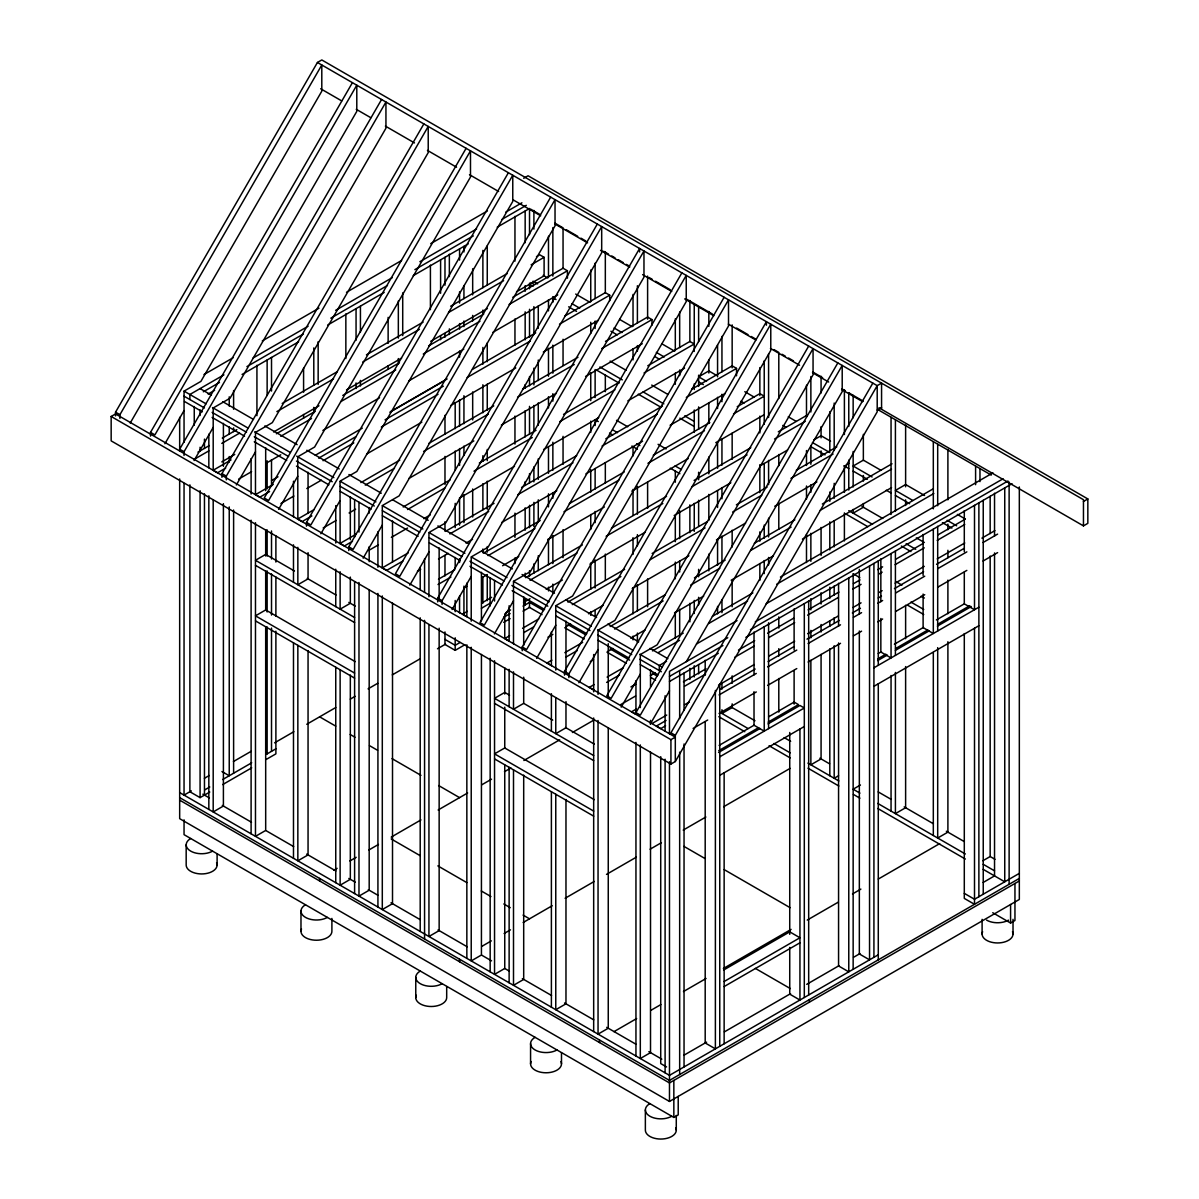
<?xml version="1.0" encoding="UTF-8"?>
<svg xmlns="http://www.w3.org/2000/svg" width="1199" height="1199" viewBox="0 0 1199 1199"><rect width="100%" height="100%" fill="white"/><g stroke="black" fill="none" stroke-linecap="round" stroke-linejoin="round"><path stroke-width="1.5" d="M115.539 415.903L115.539 412.171L317.435 62.468L321.797 59.95L1083.461 499.698L1083.461 525.881L1087.838 523.349L1087.838 498.949L528.07 175.773L523.693 178.291M119.915 418.436L119.915 414.689L321.797 65.001L321.797 91.184L130.196 423.067M150.519 436.106L150.519 432.359L352.416 82.671M164.922 443.72L184.047 410.583M381.567 99.502L179.67 449.19L184.047 451.723L184.047 455.47M184.047 451.723L385.943 102.035L385.943 128.218L230.043 398.233L213.197 407.96L213.197 470.323L217.574 472.766L225.682 468.09M194.073 460.551L213.197 427.414M221.95 477.352L221.95 473.605L423.847 123.917M226.326 479.87L226.326 476.123L428.223 126.435L428.223 152.618L272.323 422.633L255.477 432.359L255.477 494.737M236.338 484.951L255.477 451.813M466.111 148.316L264.23 498.005L268.591 500.538L470.488 150.849L470.488 177.032L314.603 447.047L297.757 456.774L297.847 519.302M278.618 509.365L297.757 476.228M306.494 526.151L306.494 522.419L508.391 172.731M320.897 533.765L340.021 500.627M348.774 550.566L348.774 546.819L550.671 197.131M363.162 558.179L382.301 525.042M597.312 224.063L395.415 573.751L399.792 576.284L601.688 226.596L601.688 252.779L445.788 522.794L428.942 532.521L428.942 596.757M409.818 585.112L428.942 551.975M437.695 601.898L437.695 598.166L639.592 248.478L639.592 251.955M442.071 604.431L442.071 600.684L643.968 250.996L643.968 277.179L488.068 547.194L471.222 556.921L471.222 621.157M452.083 609.512L471.222 576.374M681.856 272.877L479.96 622.566L484.336 625.099L686.233 275.395L686.233 301.593L530.348 571.608L513.502 581.335L513.502 643.803M494.363 633.926L513.502 600.789M522.239 650.712L522.239 646.98L724.136 297.277M536.642 658.326L555.766 625.189M564.519 675.127L564.519 671.38L766.416 321.692L766.416 325.184M568.881 677.645L568.881 673.913L770.777 324.21L770.777 350.408L614.892 620.423L598.046 630.149L598.046 694.371M578.907 682.741L598.046 649.588M808.681 346.091L606.784 695.795L611.16 698.313L813.057 348.624L813.057 374.807L657.157 644.822L640.311 654.549L640.311 707.59M621.187 707.14L640.311 674.003M837.831 362.922L635.95 712.626L640.311 715.144L842.208 365.455L842.208 391.638L686.323 661.653M650.338 723.971L669.477 690.834M872.827 383.125L670.93 732.814L675.307 735.347L675.307 761.53L670.93 764.048L111.162 440.872L111.162 416.473L115.539 413.94L675.307 737.115L670.93 739.648L111.162 416.473M675.307 735.347L877.203 385.658L881.565 383.125L881.565 409.309M675.307 761.53L877.203 411.842L877.203 385.658L317.435 62.468M203.965 374.568L233.131 357.737M262.281 340.906L318.964 308.188M346.511 292.286L401.575 260.483M430.726 243.652L487.423 210.934M184.047 442.296L184.047 391.129L200.892 381.402L356.792 111.387L356.792 85.204L154.896 434.892L150.519 432.359M223.898 374.852L189.877 394.486L189.877 399.537M253.049 358.021L308.113 326.233M335.645 310.331L392.343 277.598M419.875 261.712L476.573 228.979M505.723 212.148L521.91 202.796M203.32 391.788L219.462 382.466M246.919 366.609L303.437 333.981M330.789 318.185L387.487 285.452M414.869 269.64L473.32 235.903M502.081 219.297L526.301 205.314M208.161 394.036L214.621 390.304M242.078 374.463L298.596 341.82M327.657 325.049L384.19 292.406M413.25 275.635L468.165 243.922M497.225 227.151L529.523 208.491L529.523 234.629M197.985 452.098L209.315 445.548M222.28 438.07L236.847 429.647M282.2 403.464L337.279 371.675M366.429 354.844L423.112 322.111M450.644 306.225L507.342 273.492M536.493 256.661L539.73 254.787L544.106 257.305L544.106 275.83L516.574 291.717M194.253 459.292L208.836 450.884M221.785 443.405L239.605 433.109M276.864 411.602L333.547 378.884M362.697 362.038L419.395 329.32M448.546 312.489L503.61 280.686M531.142 264.799L544.106 257.305M221.785 461.915L234.749 454.436M273.612 431.985L318.964 405.802M346.511 389.915L401.575 358.111M430.726 341.28L487.423 308.563M213.197 470.233L231.017 459.951M276.37 433.768L315.247 411.332M342.779 395.43L399.462 362.697M428.628 345.867L483.692 314.078M512.842 297.247L563.05 268.246L567.427 270.779L567.427 278.183M280.746 436.286L311.515 418.526M340.666 401.695L395.745 369.906M423.277 354.005L479.96 321.272M509.125 304.441L567.427 270.779M238.631 479.12L251.595 471.642M266.163 463.219L280.746 454.811M322.861 430.501L379.543 397.768M408.694 380.937L463.773 349.134M492.924 332.303L557.715 294.909M390.634 411.572L447.122 378.959M271.514 480.544L278.003 476.812M315.277 455.275L362.293 428.133M389.855 412.231L444.964 380.413M273.297 484.366L255.477 494.647L259.853 497.165L269.565 491.56M318.649 458.168L355.893 436.661M385.059 419.83L443.36 386.168M472.511 369.337L535.683 332.872M564.834 316.041L605.33 292.661L609.706 295.179L609.706 300.739M323.026 460.701L353.795 442.926M381.327 427.039L438.01 394.306M467.175 377.475L530.333 341.011M559.498 324.18L609.706 295.179M280.911 503.535L293.86 496.041M306.824 488.563L321.392 480.155M366.744 453.971L421.823 422.168M450.974 405.337L515.765 367.943M543.297 352.041L598.361 320.238M313.943 509.695L297.757 519.047L302.118 521.58L311.845 515.96M360.914 482.583L399.792 460.146M428.942 443.3L493.733 405.906M522.884 389.076L577.963 357.272M605.495 341.385L647.61 317.061L651.971 319.593L651.971 325.139M365.29 485.1L394.441 468.269M423.607 451.438L488.383 414.045M517.548 397.199L574.231 364.481M601.763 348.579L651.971 319.593M323.175 527.935L336.14 520.456M349.089 512.977L355.578 509.23M409.024 478.371L473.815 440.962M501.347 425.075L556.411 393.272M585.577 376.441L642.259 343.723M382.301 567.951L382.301 505.588L399.147 495.861L555.032 225.847L555.032 199.663L353.15 549.352L348.774 546.819M356.223 534.11L340.021 543.462L344.398 545.98L352.491 541.304M403.194 506.982L450.165 479.87M479.315 463.039L536.013 430.306M563.545 414.404L618.609 382.616M647.76 365.785L689.875 341.475L694.251 343.993L644.043 372.979M407.57 509.515L444.814 488.008M473.98 471.177L532.281 437.515M559.813 421.613L614.892 389.825M368.692 550.476L378.419 544.856M391.369 537.377L407.57 528.025M423.757 518.672L430.246 514.941M459.397 498.11L514.461 466.306M543.627 449.475L598.691 417.687M627.841 400.856L684.539 368.123M408.215 552.904L382.301 567.861L386.678 570.394L402.864 561.042M445.473 531.397L494.063 503.34M521.595 487.438L576.659 455.65M605.81 438.819L662.507 406.086M691.658 389.255L732.154 365.875L736.531 368.408L736.531 375.812M449.835 533.915L488.712 511.478M517.863 494.647L572.942 462.844M602.093 446.013L657.157 414.225M686.323 397.394L736.531 368.408M417.447 571.144L420.684 569.27M438.504 558.989L448.216 553.368M466.036 543.087L472.511 539.34M501.677 522.509L556.741 490.721M585.891 473.89L642.589 441.157M670.121 425.255L725.185 393.467M438.474 579.192L454.631 569.87M483.692 553.084L540.224 520.456M569.285 503.67L624.199 471.971M653.26 455.185L709.793 422.558M737.235 406.701L759.851 393.647L764.228 396.18L733.533 413.895M438.01 584.513L450.929 577.064M488.068 555.617L534.904 528.579M563.965 511.793L618.879 480.095M647.955 463.309L704.472 430.681M463.848 588.11L467.07 586.251M481.608 577.858L486.449 575.055M502.606 565.733L518.747 556.411M547.823 539.625L604.341 506.997M631.798 491.14L688.316 458.513M715.773 442.671L764.228 414.689M467.34 611.355L462.469 614.158L466.846 616.676L466.846 583.164M481.908 602.932L491.635 597.327M525.642 577.678L582.324 544.96M611.49 528.13L666.554 496.326M694.086 480.424L750.784 447.707M778.316 431.805L807.467 414.974M481.428 608.268L491.14 602.647M530.018 580.211L576.989 553.084M606.139 536.253L662.837 503.535M691.988 486.689L747.052 454.901M774.584 438.999L805.368 421.239M204.4 778.301L209.24 775.513M233.43 761.545L251.161 751.308M191.33 790.89L184.047 795.102L184.047 483.362M274.571 742.84L293.875 731.69M306.749 724.271L335.765 707.515M350.303 699.122L355.144 696.319M368.063 688.87L377.745 683.28M392.283 674.887L419.725 659.03M437.485 648.779L445.563 644.118M505.723 612.749L510.579 609.946M523.543 602.468L530.018 598.721M546.219 589.368L562.406 580.016M589.938 564.13L645.017 532.326M674.168 515.495L730.85 482.762M760.016 465.931L787.548 450.045M204.924 789.781L209.765 786.994M222.669 779.545L251.7 762.789M266.208 754.396L275.89 748.82M460.041 642.499L455.185 645.302L444.979 639.412M503.67 617.305L510.13 613.573M523.064 606.109L529.523 602.378L529.523 607.428L523.064 611.16M813.791 439.943L821.075 435.732L830.547 441.202M189.877 484.831L189.877 791.745L200.083 797.635L204.459 795.102L204.459 493.808M204.924 794.832L209.765 792.044M222.669 784.596L251.7 767.84M266.208 759.447L275.89 753.871L275.89 631.169M444.979 631.933L444.979 644.462L455.185 650.353L464.882 644.747M503.67 622.356L510.13 618.624M877.203 410.058L881.565 407.54M509.605 635.755L504.749 638.557L509.125 641.09M522.569 628.276L538.756 618.924M567.921 602.093L624.604 569.36M652.136 553.458L707.215 521.67M736.366 504.839L767.135 487.064M796.286 470.233L836.782 446.867M523.693 632.667L533.42 627.062M572.283 604.611L620.887 576.554M650.038 559.723L705.102 527.935M732.634 512.033L761.8 495.202M790.95 478.371L833.065 454.061M547.988 637.164L552.859 634.346M565.808 626.867L570.664 624.065M588.484 613.783L603.067 605.36M632.218 588.529L688.9 555.796M716.447 539.91L745.598 523.079M774.749 506.248L816.864 481.923M846.014 465.092L849.252 463.219M551.885 660.154L547.029 662.972L551.39 665.49M564.834 652.676L582.654 642.394M610.186 626.492L665.265 594.704M694.416 577.873L725.185 560.098M754.336 543.267L794.832 519.886M822.364 504L892.011 463.788M565.973 657.082L577.304 650.532M614.562 629.025L663.152 600.969M690.684 585.067L719.85 568.236M750.619 550.476L791.115 527.095M820.266 510.264L891.531 469.109M590.268 661.563L593.505 659.69M608.088 651.282L612.944 648.479M630.764 638.183L645.332 629.775M674.497 612.944L703.648 596.113M731.18 580.211L773.295 555.901M802.446 539.07L891.531 487.633M594.149 684.569L589.294 687.372L593.67 689.905M607.114 677.09L623.315 667.738M652.466 650.907L683.235 633.132M712.386 616.301L752.882 592.92M780.414 577.034L932.672 489.132M606.634 682.411L619.583 674.932M658.461 652.496L679.518 640.341M708.669 623.51L747.547 601.059M776.697 584.228L933.811 493.523M666.554 661.278L659.27 665.49L659.27 670.541M696.514 643.983L737.01 620.602M766.161 603.771L992.922 472.856M630.929 686.907L635.785 684.104M650.353 675.681L655.224 672.879M727.778 637.718L669.477 671.38L669.477 733.743M755.31 621.816L1003.128 478.746M333.936 870.159L337.114 868.331M349.838 860.972L356.193 857.3M368.917 849.956L378.449 844.456M391.204 837.097L420.954 819.921M438.13 809.999L467.625 792.974M481.803 784.79L491.515 779.185M504.449 771.706L510.924 767.974M523.873 760.496L559.663 739.828M572.403 732.484L593.58 720.254M620.932 704.457L635.56 696.019M669.477 676.431L722.922 645.572M750.454 629.67L1007.984 480.994M669.477 681.482L718.306 653.29M745.883 637.358L1012.031 483.707M636.429 708.969L631.573 711.786L635.95 714.304L635.95 680.792M683.4 681.856L706.076 668.757M738.464 650.068L754.666 640.716M767.63 633.237L793.543 618.264M808.111 609.856L838.895 592.081M853.463 583.673L859.953 579.926M877.758 569.645L882.629 566.842M895.578 559.348L923.11 543.462M937.693 535.039L965.225 519.152M684.539 686.248L705.597 674.093M734.747 657.262L754.186 646.036M768.754 637.628L794.667 622.656M807.631 615.177L838.401 597.417M852.984 588.994L861.077 584.318M878.897 574.036L882.134 572.163M895.098 564.684L924.249 547.853M937.213 540.374L964.745 524.473M652.136 723.477L666.719 715.054M684.539 704.772L689.395 701.955M718.546 685.124L754.186 664.561M768.754 656.138L794.667 641.18M807.631 633.701L838.401 615.926M852.984 607.518L861.077 602.842M878.897 592.546L882.134 590.687M895.098 583.194L924.249 566.363M937.213 558.884L964.745 542.997M666.074 720.479L656.348 726.084L660.724 728.617L665.58 725.8M719.52 689.62L755.145 669.042M768.109 661.563L794.023 646.606M806.987 639.127L839.375 620.423M852.339 612.944L860.432 608.268M878.253 597.971L881.49 596.113M894.439 588.619L923.605 571.788M936.554 564.309L964.086 548.408M981.906 538.126L994.87 530.647M719.04 694.94L756.284 673.433M767.63 666.899L796.78 650.068M808.111 643.518L840.514 624.814M853.463 617.335L861.571 612.659M877.758 603.307L882.629 600.504M895.578 593.025L924.729 576.194M937.693 568.701L966.844 551.87M983.045 542.518L997.613 534.11M1083.461 501.467L1087.838 498.949M693.112 728.422L707.695 720.014M719.04 713.465L756.284 691.958M767.63 685.408L796.78 668.577M808.111 662.028L840.514 643.323M853.463 635.845L861.571 631.169M877.758 621.816L882.629 619.014M895.578 611.535L924.729 594.704M937.693 587.225L966.844 570.394M983.045 561.042L997.613 552.619M719.13 745.388L754.231 725.125M768.589 716.837L794.113 702.104L798.474 704.622L768.169 722.128M878.238 653.53L881.475 651.657M894.394 644.208L923.455 627.422M936.374 619.958L963.831 604.116M718.711 750.679L758.592 727.658M877.773 658.851L885.851 654.189M895.533 648.599L927.831 629.955M937.513 624.349L969.811 605.705M718.576 752.447L760.061 728.497M768.034 723.896L799.943 705.462L804.304 707.995L719.76 756.809M877.623 660.619L887.305 655.029M895.383 650.368L929.285 630.794M937.363 626.133L971.265 606.544M873.921 667.813L978.879 607.204M719.76 775.318L804.304 726.504M873.921 686.323L978.879 625.728M481.818 946.371L491.365 940.855M504.09 933.511L510.444 929.839M523.169 922.496L552.184 905.74M565.119 898.276L594.239 881.46M606.499 874.386L636.309 857.18M650.098 849.207L661.398 842.687M683.22 830.083L705.866 817.014M723.671 806.732L790.111 768.379M838.566 775.753L834.189 778.271L834.189 645.736M853.148 789.212L860.432 785M613.978 1031.65L636.639 1018.565M650.967 1010.292L660.859 1004.582M683.46 991.543L706.076 978.489M723.357 968.507L791.115 929.39M807.257 920.068L838.371 902.098M852.474 893.959L860.882 889.103M878.312 879.047L939.701 843.601M723.611 970.036L789.736 931.863L799.943 937.753L724.136 981.516M724.136 986.567L799.943 942.804M982.88 860.747L990.164 856.536L994.99 859.323M684 1055.18L706.616 1042.141M724.376 1031.874L790.576 993.656M806.732 984.334L839.015 965.69M853.553 957.297L860.013 953.565M983.18 882.464L994.196 876.094M878.282 954.794L669.477 1075.353L179.67 792.584M1019.33 873.367L974.502 899.25L964.296 893.36M1019.33 878.417L669.477 1080.404L179.67 797.635M1019.33 880.95L669.477 1082.937L179.67 800.153M179.67 478.971L179.67 818.662L669.477 1101.446L1019.33 899.46L1019.33 486.959M184.047 819.846L184.047 834.654L673.838 1117.438L678.214 1114.92L678.214 1096.396M992.742 912.724L1010.577 923.035L1014.954 920.502L1014.954 883.468M878.957 407.795L1083.461 525.881M530.677 209.166L540.404 214.786M555.002 223.209L563.11 227.885M566.363 229.758L577.708 236.308M580.96 238.181L585.816 240.999M603.667 251.295L608.522 254.113M611.775 255.972L615.012 257.845M618.264 259.718L623.12 262.536M626.373 264.409L629.61 266.283M649.079 277.509L652.316 279.382M655.553 281.255L670.151 289.693M686.368 299.046L698.627 306.12L698.627 341.595M699.347 306.539L712.326 314.033M736.651 328.076L748.011 334.626M751.248 336.499L756.119 339.317M773.954 349.613L778.825 352.416M782.063 354.29L785.3 356.163M788.552 358.036L793.423 360.854M812.877 372.08L822.604 377.7M842.073 388.941L845.31 390.814M848.562 392.687L863.16 401.11M877.758 409.548L991.273 475.089M320.673 88.756L341.7 100.896M356.253 109.304L370.821 117.712M385.374 126.105L414.494 142.921M427.443 150.4L456.564 167.216M469.498 174.679L498.619 191.495M513.187 199.903L540.689 215.775M555.257 224.183L587.6 242.872M600.549 250.336L629.67 267.152M642.619 274.631L671.74 291.432M684.674 298.911L713.795 315.727M728.363 324.135L755.865 340.006M770.417 348.414L799.538 365.23M812.487 372.694L828.659 382.031M841.608 389.51L862.636 401.65M543.192 275.305L547.838 277.988M575.685 294.055L589.908 302.268M619.538 319.384L632.173 326.668M661.818 343.783L674.452 351.082M716.732 375.482L708.834 370.926L698.627 376.816L706.526 381.372M744.789 391.683L754.261 397.154M788.283 416.802L796.166 421.359M880.725 470.173L863.355 460.146L853.148 466.036L872.093 476.977M924.579 495.487L905.62 484.546L895.413 490.436L912.784 500.463M957.372 514.416L965.27 518.987M532.985 281.195L537.632 283.878M571.803 303.602L579.702 308.158M614.083 328.001L621.966 332.573M656.348 352.416L664.246 356.972M740.892 401.23L744.054 403.044M782.812 425.42L785.974 427.249M812.442 442.536L829.813 452.563M947.165 520.321L956.637 525.791M530.992 282.559L533.9 284.238M529.898 284.448L532.985 286.246M552.859 297.712L556.006 299.525M568.641 306.824L576.539 311.38M610.92 331.239L617.23 334.881M654.774 356.553L659.51 359.28M698.627 381.867L703.363 384.609M810.869 446.672L825.077 454.886M843.916 465.752L848.772 468.554M853.148 471.087L867.357 479.285M886.301 490.226L891.052 492.969M895.413 495.487L909.636 503.7M942.429 522.629L951.901 528.1M610.126 361.079L626.118 370.311M651.701 385.074L667.678 394.306M861.991 506.488L882.764 518.478M916.336 537.871L924.339 542.488M599.92 366.969L622.311 379.888M643.084 391.893L663.871 403.883M684.659 415.888L694.251 421.419M848.772 510.639L872.557 524.368M906.144 543.761L915.736 549.292M596.727 370.176L619.104 383.095M638.288 394.171L660.679 407.09M679.863 418.166L694.251 426.469M845.385 513.727L867.761 526.661M901.348 546.04L910.94 551.57M616.526 420.309L627.721 426.769M658.086 444.319L666.089 448.936M895.563 581.41L901.948 585.112M921.147 596.188L924.339 598.031M598.331 421.583L595.124 419.74L595.124 425.57M612.719 429.901L617.515 432.659M636.699 443.75L639.891 445.593M675.067 465.901L681.467 469.588M910.94 602.078L923.725 609.452M609.512 433.094L612.719 434.952M631.903 446.028L637.403 449.205M670.271 468.18L679.863 473.71M853.373 573.886L859.773 577.588M907.733 605.27L923.725 614.502M200.083 388.596L211.414 395.145M222.729 401.68L253.469 419.425M264.799 425.96L297.157 444.649M306.854 450.254L339.212 468.929M348.924 474.534L381.282 493.209M392.598 499.758L428.193 520.306M437.905 525.911L468.644 543.657M481.593 551.12L512.363 568.896M522.075 574.501L554.478 593.205M565.808 599.755L596.577 617.515M607.923 624.065L638.692 641.825M650.038 648.374L667.858 658.671M184.047 391.129L206.063 403.838M212.523 407.57L248.118 428.118M254.593 431.85L290.188 452.398M296.663 456.145L333.862 477.622M340.336 481.354L375.931 501.901M382.406 505.648L422.842 528.999M429.317 532.731L464.912 553.279M471.387 557.01L507.012 577.588M513.502 581.335L549.127 601.898M555.602 605.645L591.242 626.223M597.716 629.955L633.357 650.532M639.831 654.264L662.178 667.169M730.641 706.706L754.965 720.749M784.161 737.595L790.651 741.342M819.831 758.203L829.573 763.823M878.223 791.91L891.202 799.403M904.181 806.897L933.362 823.743M946.341 831.237L964.176 841.533M184.047 396.18L204.444 407.945M212.118 412.381L246.499 432.239M254.278 436.721L288.569 456.519M296.453 461.075L332.243 481.743M340.231 486.344L374.298 506.008M382.406 510.699L419.71 532.236M429.317 537.781L461.87 556.576M469.978 561.252L504.045 580.916M511.868 585.442L547.838 606.199M555.602 610.696L589.998 630.554M597.716 635.005L631.738 654.639M639.831 659.315L661.368 671.755M184.541 401.515L202.376 411.812M212.118 417.432L244.551 436.151M254.278 441.772L286.711 460.506M296.453 466.111L328.886 484.846M340.231 491.395L371.046 509.185M382.406 515.75L418.091 536.343M429.437 542.907L460.251 560.697M469.978 566.303L502.426 585.037M512.153 590.657L544.586 609.377M555.946 615.941L586.761 633.731M598.106 640.281L628.92 658.071M640.281 664.621L658.116 674.932M529.059 602.108L543.657 610.531M567.981 624.574L585.816 634.87M610.141 648.914L629.61 660.154M652.316 673.268L657.187 676.071M720.434 712.596L748.011 728.512M773.954 743.5L790.171 752.852M807.961 763.119L838.82 780.954M853.418 789.377L859.908 793.124M877.758 803.42L965.33 853.988M983.165 864.284L994.526 870.834M529.059 607.159L542.038 614.637M564.744 627.751L584.198 638.992M606.904 652.091L626.373 663.332M650.697 677.375L655.553 680.193M718.815 716.702L744.759 731.69M769.084 745.733L790.171 757.903M808.006 768.199L838.82 786.004M853.418 794.427L859.908 798.174M877.758 808.471L965.33 859.039M983.165 869.335L1004.747 881.79L1004.747 487.918M115.539 412.171L119.915 414.689M221.95 473.605L226.326 476.123M306.494 522.419L310.871 524.937L512.767 175.249L512.767 201.432L356.867 471.447L340.021 481.174L340.126 543.702M437.695 598.166L442.071 600.684M522.239 646.98L526.616 649.498L728.512 299.81L728.512 325.993L572.612 596.008L555.766 605.735L555.766 670.076M564.519 671.38L568.881 673.913M294.459 571.009L265.683 554.403L255.477 560.293L354.604 617.515M307.244 578.398L336.035 595.019M348.819 602.393L355.219 606.094M509.545 695.195L504.749 692.423L494.543 698.313L593.67 755.55M523.933 703.498L552.709 720.119M565.508 727.493L594.284 744.114M255.477 565.343L354.604 622.566M494.543 703.363L593.67 760.601M683.955 846.389L704.862 858.454M724.166 869.605L790.111 907.673M355.219 661.638L265.683 609.946L255.477 615.836L354.604 673.074M594.284 799.658L504.749 747.966L494.543 753.856L593.67 811.094M255.477 620.887L354.604 678.124M494.543 758.907L593.67 816.144M319.623 716.837L335.705 726.114M350.183 734.477L355.009 737.265M369.487 745.628L377.52 750.274M391.998 758.622L420.954 775.348M438.654 785.555L459.562 797.635M755.34 968.402L790.336 988.59M391.204 838.955L420.145 855.666M437.845 865.888L466.801 882.599M481.279 890.962L490.931 896.537M503.79 903.956L510.234 907.673M523.094 915.107L529.523 918.824M221.95 771.542L229.234 775.753L229.234 506.937M202.856 794.173L209.345 797.92M222.31 805.413L251.505 822.274M266.103 830.697L293.68 846.614M306.659 854.108L335.84 870.954M348.819 878.447L355.309 882.194M368.288 889.688L378.015 895.308M390.994 902.802L420.175 919.648M438.025 929.944L467.22 946.805M481.803 955.228L491.545 960.849M504.509 968.342L509.38 971.145M522.359 978.639L551.555 995.5M564.519 1002.993L593.715 1019.839M606.694 1027.333L635.89 1044.194M648.854 1051.673L661.833 1059.167M666.554 1066.945L660.724 1063.573L660.724 756.674M1013.02 919.333L1013.02 934.036M1010.577 904.511L1010.577 923.035M1009.123 482.013L1009.123 884.307M994.541 493.224L994.541 536.148M994.541 552.949L994.541 875.899M990.164 496.266L990.164 533.6M990.164 556.006L990.164 856.536M983.24 500.328L983.24 894.199M982.101 919.333L982.101 934.036M979.973 468.554L979.973 481.623M978.879 502.846L978.879 896.732M975.596 466.036L975.596 484.696M974.502 505.378L974.502 609.736L964.296 603.846L964.296 572.163M974.502 628.246L974.502 904.301L964.296 898.411L964.296 633.567M964.296 510.669L964.296 551.66M947.899 449.46L947.899 499.863M947.899 524.128L947.899 529.733M947.899 550.266L947.899 557.73M947.899 580.121L947.899 613.723M947.899 641.735L947.899 832.136L937.693 838.026L937.693 647.625M937.693 444.155L937.693 505.753M937.693 526.286L937.693 630.989M933.317 441.622L933.317 508.826M933.317 529.149L933.317 633.507L923.11 627.617L923.11 594.075M933.317 652.556L933.317 835.508M923.11 534.439L923.11 575.445M905.62 425.075L905.62 486.794M905.62 499.878L905.62 505.498M905.62 605.27L905.62 638.707M905.62 666.569L905.62 807.721L895.413 813.626L895.413 672.459M895.413 419.74L895.413 511.388M895.413 551.03L895.413 655.388M891.052 417.222L891.052 514.476M891.052 553.563L891.052 657.921L880.845 652.031L880.845 618.489M891.052 675.502L891.052 811.094M880.845 558.854L880.845 601.703M878.282 560.922L878.282 665.28M878.282 683.805L878.282 959.844M873.921 563.44L873.921 957.327M869.545 565.973L869.545 959.844L859.338 953.954L859.338 631.019M863.355 434.323L863.355 460.506M863.355 475.478L863.355 481.084M863.355 503.535L863.355 507.267L853.148 513.157L853.148 509.425M859.338 569.42L859.338 614.218M853.148 395.34L853.148 417.777M853.148 451.438L853.148 486.974M853.148 573.751L853.148 969.317M848.772 392.807L848.772 426.469M848.772 460.146L848.772 490.061M848.772 577.963L848.772 971.849L838.566 965.944L838.566 643.009M844.396 389.705L844.396 434.503M844.396 466.231L844.396 492.369M844.396 512.902L844.396 540.914M838.566 583.269L838.566 626.208M834.189 403.059L834.189 449.73M834.189 483.332L834.189 498.259M834.189 520.666L834.189 546.804M834.189 585.996L834.189 595.333M834.189 617.74L834.189 623.33M829.813 411.737L829.813 450.944M829.813 492.01L829.813 501.332M829.813 521.88L829.813 549.876M829.813 587.21L829.813 598.406M829.813 620.812L829.813 626.403M829.813 648.809L829.813 775.753M821.075 376.231L821.075 393.032M821.075 426.634L821.075 437.845M821.075 450.899L821.075 456.504M821.075 527.44L821.075 555.437M821.075 592.771L821.075 603.981M821.075 624.514L821.075 631.978M821.075 654.384L821.075 758.922L810.869 764.812L810.869 660.274M810.869 376.531L810.869 411.991M810.869 445.593L810.869 464.268M810.869 484.801L810.869 492.264M810.869 533.33L810.869 561.327M810.869 598.661L810.869 609.871M810.869 630.404L810.869 637.868M809.415 999.621L809.415 1002.139M808.681 601.104L808.681 994.99M806.492 385.209L806.492 416.937M806.492 450.539L806.492 465.467M806.492 486L806.492 499.069M806.492 534.544L806.492 562.541M804.304 603.637L804.304 997.508M799.943 729.037L799.943 1000.041L789.736 994.151L789.736 947.42M794.113 608.942L794.113 650.008M794.113 670.541L794.113 704.143M789.736 732.484L789.736 934.336M778.795 353.69L778.795 398.503M778.795 454.496L778.795 465.707M778.795 503.04L778.795 529.164M778.795 616.9L778.795 628.111M778.795 648.644L778.795 656.108M778.795 678.514L778.795 712.101M768.589 353.99L768.589 417.462M768.589 460.386L768.589 484.666M768.589 518.253L768.589 536.927M768.589 557.46L768.589 564.924M768.589 622.791L768.589 728.617M764.228 360.794L764.228 424.266M764.228 463.473L764.228 489.597M764.228 525.072L764.228 538.141M764.228 560.533L764.228 573.602M764.228 626.777L764.228 731.135L754.021 725.245L754.021 691.703M759.851 367.598L759.851 395.61M759.851 416.143L759.851 432.944M759.851 464.672L759.851 492.669M759.851 531.876L759.851 541.214M759.851 563.605L759.851 580.406M754.021 632.068L754.021 674.932M732.154 324.899L732.154 367.838M732.154 433.169L732.154 459.307M732.154 530.243L732.154 547.044M732.154 580.646L732.154 606.769M732.154 675.846L732.154 683.31M732.154 703.843L732.154 707.575L721.948 713.465L721.948 709.733M724.136 772.8L724.136 1043.804M721.948 336.394L721.948 371.855M721.948 394.261L721.948 401.725M721.948 439.059L721.948 465.197M721.948 487.588L721.948 498.799M721.948 536.133L721.948 562.256M721.948 599.605L721.948 612.659M721.948 683.595L721.948 689.2M719.76 684.179L719.76 1046.322M717.572 345.072L717.572 376.801M717.572 397.334L717.572 408.529M717.572 442.131L717.572 468.269M717.572 490.676L717.572 507.477M717.572 539.205L717.572 565.343M717.572 606.409L717.572 613.873M715.383 690.444L715.383 1048.855L705.192 1042.965L705.192 721.888M708.834 311.44L708.834 326.368M708.834 359.97L708.834 373.039M708.834 402.909L708.834 423.442M708.834 457.044L708.834 473.845M708.834 494.378L708.834 520.501M708.834 554.103L708.834 570.904M705.192 660.274L705.192 675.217M698.627 375.197L698.627 386.393M698.627 406.926L698.627 429.332M698.627 472.256L698.627 479.735M698.627 500.268L698.627 526.391M698.627 569.33L698.627 576.794M698.627 597.327L698.627 604.806M698.627 664.531L698.627 673.868M694.251 303.602L694.251 351.397M694.251 383.875L694.251 389.465M694.251 409.998L694.251 432.404M694.251 503.34L694.251 531.337M694.251 600.414L694.251 613.468M694.251 665.745L694.251 676.94M689.875 300.514L689.875 341.655M689.875 504.869L689.875 532.716M689.875 603.307L689.875 621.876M689.875 668.308L689.875 679.458M684.044 673.059L684.044 710.393M684.044 743.994L684.044 1066.945M679.668 312.01L679.668 347.545M679.668 369.996L679.668 375.602M679.668 510.759L679.668 538.621M679.668 560.907L679.668 572.043M679.668 609.197L679.668 635.2M679.668 670.541L679.668 718.531M679.668 752.133L679.668 1074.514M676.281 1115.43L676.281 1130.117M675.307 318.844L675.307 350.633M675.307 373.084L675.307 384.294M675.307 471.087L675.307 482.223M675.307 515.66L675.307 541.663M675.307 562.091L675.307 578.802M675.307 612.239L675.307 638.243M673.838 1080.404L673.838 1117.438M670.93 739.648L670.93 764.048M669.477 761.755L669.477 1101.446M665.1 695.75L665.1 731.225M665.1 759.222L665.1 1072.835M650.517 669.956L650.517 686.757M650.517 720.359L650.517 724.091M650.517 752.088L650.517 1052.632L640.311 1058.522L640.311 744.924M647.61 276.1L647.61 319.129M647.61 482.313L647.61 508.316M647.61 578.892L647.61 606.754M645.362 1109.929L645.362 1130.117A15.467 8.933 0 0 0 662.837 1138.975A15.467 8.933 0 0 0 675.756 1127.809M637.403 285.737L637.403 323.145M637.403 345.582L637.403 351.202M637.403 486.344L637.403 514.206M637.403 534.634L637.403 545.785M637.403 584.782L637.403 610.786M637.403 633.072L637.403 642.364M635.95 742.391L635.95 1056.004M633.027 294.429L633.027 326.233M633.027 348.669L633.027 359.895M633.027 446.672L633.027 455.965M633.027 489.402L633.027 515.405M633.027 537.692L633.027 554.403M633.027 587.84L633.027 613.843M633.027 636.129L633.027 639.846M608.253 643.683L608.253 695.96M608.253 727.688L608.253 1028.232L598.046 1034.123L598.046 720.509M605.33 251.685L605.33 292.751M605.33 374.882L605.33 391.683M605.33 462.619L605.33 483.152M605.33 554.088L605.33 580.226M599.5 1040.013L599.5 1042.531M595.124 263.166L595.124 298.641M595.124 321.032L595.124 328.511M595.124 369.577L595.124 397.573M595.124 468.509L595.124 489.042M595.124 511.448L595.124 522.644M595.124 559.978L595.124 587.975M595.124 610.381L595.124 615.986M593.67 654.519L593.67 691.853M593.67 717.991L593.67 1031.59M590.747 269.985L590.747 301.713M590.747 322.246L590.747 333.442M590.747 372.649L590.747 400.646M590.747 421.179L590.747 432.389M590.747 469.723L590.747 492.115M590.747 514.521L590.747 529.448M590.747 563.05L590.747 589.189M590.747 611.595L590.747 615.327M565.973 621.172L565.973 671.665M565.973 701.595L565.973 727.778L555.766 733.668L555.766 698.133M565.973 799.508L565.973 1003.818L555.766 1009.708L555.766 794.263M563.05 229.144L563.05 268.336M563.05 339.272L563.05 365.41M563.05 436.346L563.05 464.343M563.05 529.688L563.05 557.685M561.492 1052.827L561.492 1063.843M552.859 227.57L552.859 276.1M552.859 296.633L552.859 302.238M552.859 345.162L552.859 373.174M552.859 393.707L552.859 401.17M552.859 442.236L552.859 470.233M552.859 492.639L552.859 498.244M552.859 535.578L552.859 563.575M552.859 584.108L552.859 593.445M551.39 632.008L551.39 665.685M551.39 693.726L551.39 731.135M551.39 791.73L551.39 1007.19M548.483 236.233L548.483 277.314M548.483 299.705L548.483 310.901M548.483 348.235L548.483 376.246M548.483 396.779L548.483 407.975M548.483 447.182L548.483 473.305M548.483 493.853L548.483 506.907M548.483 538.651L548.483 564.789M548.483 587.18L548.483 590.912M538.276 305.955L538.276 328.331M538.276 360.015L538.276 380.533M538.276 402.894L538.276 425.27M538.276 458.827L538.276 479.33M538.276 499.833L538.276 522.209M538.276 555.766L538.276 570.679M533.9 210.439L533.9 229.114M533.9 306.614L533.9 334.581M533.9 368.138L533.9 384.909M533.9 405.427L533.9 431.52M533.9 466.951L533.9 481.863M533.9 502.366L533.9 526.601M533.9 563.89L533.9 573.212M530.572 1043.655L530.572 1063.843M529.523 283.159L529.523 288.764M529.523 309.297L529.523 337.294M529.523 376.501L529.523 385.838M529.523 406.371L529.523 434.368M529.523 473.575L529.523 482.912M529.523 505.304L529.523 527.71M529.523 570.634L529.523 576.239M525.162 211.024L525.162 242.753M525.162 285.692L525.162 291.297M525.162 311.83L525.162 339.827M525.162 384.624L525.162 388.356M525.162 410.762L525.162 436.901M525.162 481.698L525.162 485.43M525.162 507.836L525.162 530.228M525.162 573.167L525.162 576.899M525.162 599.305L525.162 604.896M523.693 596.757L523.693 645.392M523.693 677.18L523.693 703.363L513.502 709.253L513.502 671.845M523.693 775.109L523.693 979.418L513.502 985.308L513.502 769.848M514.956 216.33L514.956 261.127M514.956 318.994L514.956 345.132M514.956 416.068L514.956 444.065M514.956 513.142L514.956 537.407M514.956 557.94L514.956 563.545M509.125 605.735L509.125 641.27M509.125 669.327L509.125 706.736M509.125 767.33L509.125 982.79M504.749 613.798L504.749 638.063M504.749 667.933L504.749 694.071M504.749 707.14L504.749 748.206M504.749 765.007L504.749 968.477L494.543 974.367L494.543 660.754M494.543 580.481L494.543 601.029M490.166 577.963L490.166 605.96M490.166 658.236L490.166 971.849M487.259 245.975L487.259 285.167M487.259 343.034L487.259 361.708M487.259 384.115L487.259 410.238M487.259 449.445L487.259 460.641M487.259 481.174L487.259 509.185M487.259 546.519L487.259 552.11M487.259 574.516L487.259 600.654M482.882 250.366L482.882 287.7M482.882 310.091L482.882 313.838M482.882 347.425L482.882 364.226M482.882 384.759L482.882 412.771M482.882 455.695L482.882 461.3M482.882 483.707L482.882 509.83M482.882 549.037L482.882 552.769M482.882 577.034L482.882 603.172M481.428 572.328L481.428 620.872M481.428 654.474L481.428 955.004L471.222 960.909L471.222 647.295M472.676 268.741L472.676 294.879M472.676 315.412L472.676 321.002M472.676 391.938L472.676 419.95M472.676 489.012L472.676 517.009M466.846 644.762L466.846 958.376M463.938 246.365L463.938 251.97M463.938 285.572L463.938 298.641M463.938 321.032L463.938 326.638M463.938 395.7L463.938 423.712M463.938 446.103L463.938 455.44M463.938 494.647L463.938 522.644M463.938 586.116L463.938 614.113M459.562 248.897L459.562 260.093M459.562 291.822L459.562 303.032M459.562 323.565L459.562 329.17M459.562 351.067L459.562 357.167M459.562 400.001L459.562 426.23M459.562 448.546L459.562 465.437M459.562 498.979L459.562 525.162M459.562 558.734L459.562 562.511M459.562 596.083L459.562 612.899M459.562 959.215L459.562 961.748M455.185 402.519L455.185 428.672M455.185 451.079L455.185 469.753M455.185 503.37L455.185 527.65M455.185 557.52L455.185 568.731M455.185 600.474L455.185 611.685M455.185 637.823L455.185 650.353M449.355 254.203L449.355 276.609M449.355 328.871L449.355 334.476M446.687 986.552L446.687 997.568A15.467 8.933 0 0 1 429.212 1006.426A15.467 8.933 0 0 1 416.293 995.26M444.979 257.305L444.979 285.182M444.979 333.487L444.979 337.204M444.979 415.304L444.979 433.978M444.979 456.384L444.979 484.396M444.979 521.76L444.979 531.097M444.979 555.362L444.979 575.91M440.603 259.838L440.603 293.275M440.603 336.005L440.603 339.722M439.149 547.928L439.149 598.331M439.149 628.201L439.149 930.604L428.942 936.494L428.942 624.754M430.411 265.099L430.411 309.687M424.566 558.764L424.566 592.366M424.566 620.363L424.566 939.027M420.205 567.427L420.205 589.833M420.205 617.83L420.205 931.443M415.768 977.365L415.768 997.568M402.714 292.871L402.714 335.6M398.338 300.964L398.338 338.118M398.338 358.561L398.338 364.136M392.508 520.995L392.508 562.061M392.508 603.127L392.508 903.671L382.301 909.561L382.301 595.948M388.131 317.36L388.131 343.379M388.131 365.68L388.131 369.382M377.925 531.831L377.925 567.292M377.925 593.43L377.925 907.044M369.187 507.522L369.187 513.127M369.187 546.729L369.187 561.657M369.187 589.668L369.187 890.213L358.981 896.103L358.981 582.489M360.434 306.12L360.434 332.138M360.434 380.443L360.434 386.018M358.981 502.216L358.981 532.086M356.058 308.653L356.058 340.231M356.058 382.961L356.058 388.536M354.604 499.698L354.604 537.032M354.604 581.83L354.604 893.57M350.333 496.671L350.333 539.685M350.333 577.094L350.333 603.277L340.126 609.167L340.126 571.758M350.333 675.007L350.333 879.317L340.126 885.207L340.126 669.761M345.852 313.898L345.852 358.501M335.75 505.648L335.75 543.042M335.75 569.225L335.75 606.634M335.75 667.229L335.75 882.689M331.898 918.434L331.898 931.293A15.467 8.933 0 0 1 314.423 940.151A15.467 8.933 0 0 1 301.504 928.985M319.623 878.417L319.623 880.95M318.155 341.685L318.155 384.414M313.793 347.92L313.793 385.074M313.793 407.375L313.793 412.951M308.053 472.256L308.053 513.412M308.053 552.679L308.053 578.862L297.847 584.752L297.847 547.343M308.053 650.607L308.053 854.917L297.847 860.807L297.847 645.347M303.587 368.033L303.587 392.193M303.587 414.479L303.587 418.196M300.979 911.09L300.979 931.293M293.485 481.234L293.485 516.769M293.485 544.826L293.485 582.234M293.485 642.829L293.485 858.289M275.89 535.923L275.89 562.061M275.89 577.004L275.89 616.226M271.514 357.467L271.514 391.069M271.514 459.637L271.514 486.269M271.514 530.977L271.514 558.989M271.514 573.931L271.514 615.072M271.514 628.081L271.514 751.338M267.137 359.985L267.137 395.46M267.137 460.791L267.137 488.787M267.137 529.853L267.137 555.991M267.137 570.934L267.137 612M267.137 626.927L267.137 753.871M265.683 447.767L265.683 490.706M265.683 529.913L265.683 556.036M265.683 570.979L265.683 610.171M265.683 626.972L265.683 830.457L255.477 836.347L255.477 522.734M256.931 365.29L256.931 415.693M251.101 458.603L251.101 494.078M251.101 520.216L251.101 833.815M233.61 390.544L233.61 409.219M233.61 427.878L233.61 431.61M233.61 510.01L233.61 773.22M229.234 396.809L229.234 406.131M229.234 426.664L229.234 434.143M229.234 456.534L229.234 462.14M223.404 423.367L223.404 466.306M223.404 503.64L223.404 806.043L213.197 811.933L213.197 500.193M217.109 854.003L217.109 865.019M208.836 434.203L208.836 467.805M208.836 495.801L208.836 809.415M204.459 439.104L204.459 448.441M200.083 409.908L200.083 415.498M200.083 447.242L200.083 450.974M200.083 490.721L200.083 797.635M194.253 406.536L194.253 425.195M186.175 844.815L186.175 865.019A15.467 8.933 0 0 0 203.665 873.861A15.467 8.933 0 0 0 216.569 862.71M179.67 417.372L179.67 450.974M1008.494 920.143A15.467 8.933 0 0 1 986.627 920.143M1012.496 931.713A15.467 8.933 0 0 1 997.553 942.954A15.467 8.933 0 0 1 982.625 931.713M671.755 1116.239A15.467 8.933 0 0 1 649.888 1116.239A15.467 8.933 0 0 1 649.888 1103.62M556.965 1049.964A15.467 8.933 0 0 1 535.099 1049.964A15.467 8.933 0 0 1 535.099 1037.33M560.967 1061.535A15.467 8.933 0 0 1 546.025 1072.775A15.467 8.933 0 0 1 531.097 1061.535M442.161 983.69A15.467 8.933 0 0 1 420.294 983.69A15.467 8.933 0 0 1 420.294 971.055M212.568 851.125A15.467 8.933 0 0 1 190.716 851.125A15.467 8.933 0 0 1 190.716 838.506M327.372 917.4A15.467 8.933 0 0 1 305.505 917.4A15.467 8.933 0 0 1 305.505 904.78"/></g></svg>
